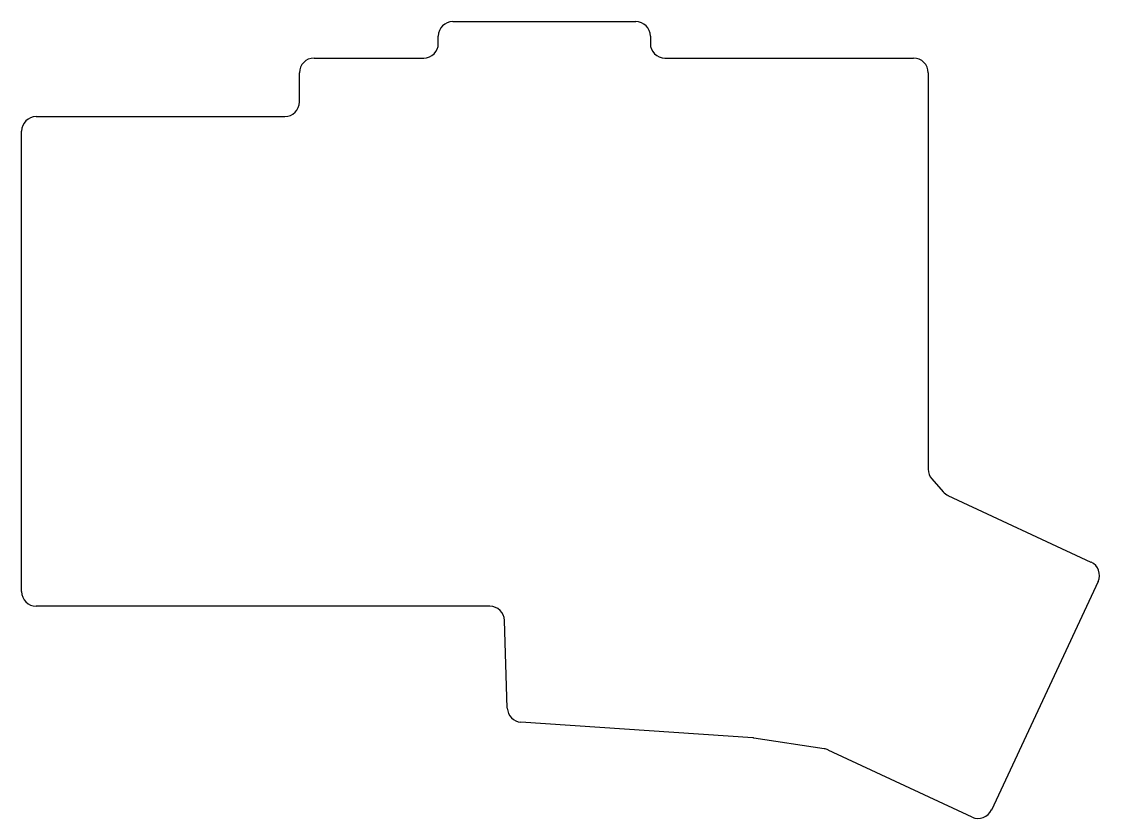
# Model space of a CAD drawing. Header units: millimetres. Extents: x -14 to 133, y -44 to 66.
import ezdxf

# ---------------------------------------------------------------- set-up
doc = ezdxf.new("R2010")
doc.units = ezdxf.units.MM

msp = doc.modelspace()

# ---------------------------------------------------------------- linework, layer by layer
for p, q in [((44.5, 65.5), (69.5, 65.5)), ((42.5, 62.5), (42.5, 63.5)), ((71.5, 63.5), (71.5, 62.5)), ((25.5, 60.5), (40.5, 60.5)), ((73.5, 60.5), (107.5, 60.5)), ((23.5, 54.5), (23.5, 58.5)), ((109.5, 58.5), (109.5, 4.25)), ((-12.5, 52.5), (21.5, 52.5)), ((-14.5, -12.5), (-14.5, 50.5)), ((110, 2.93), (111.56, 1.16)), ((112.21, 0.67), (131.77, -8.45)), ((132.74, -11.11), (118.16, -42.38)), ((49.56, -14.5), (-12.5, -14.5)), ((51.94, -28.44), (51.56, -16.44)), ((85.5, -32.51), (53.81, -30.37)), ((95.28, -34.01), (85.67, -32.53)), ((115.5, -43.35), (95.82, -34.17))]:
    msp.add_line(p, q)
for centre, start, end in [((44.5, 63.5), 90, 180), ((69.5, 63.5), 0, 90), ((40.5, 62.5), 270, 0), ((73.5, 62.5), 180, 270), ((25.5, 58.5), 90, 180), ((107.5, 58.5), 0, 90), ((21.5, 54.5), 270, 0), ((-12.5, 50.5), 90, 180), ((111.5, 4.25), 180, 221.2862), ((113.06, 2.48), 221.2862, 245), ((130.93, -10.27), 335, 65), ((-12.5, -12.5), 180, 270), ((49.56, -16.5), 1.8183, 90), ((53.94, -28.38), 181.8183, 266.1333), ((85.37, -34.51), 81.2836, 86.1333), ((94.98, -35.98), 65, 81.2836), ((116.35, -41.53), 245, 335)]:
    msp.add_arc(centre, 2, start, end)

doc.saveas('drawing.dxf')
